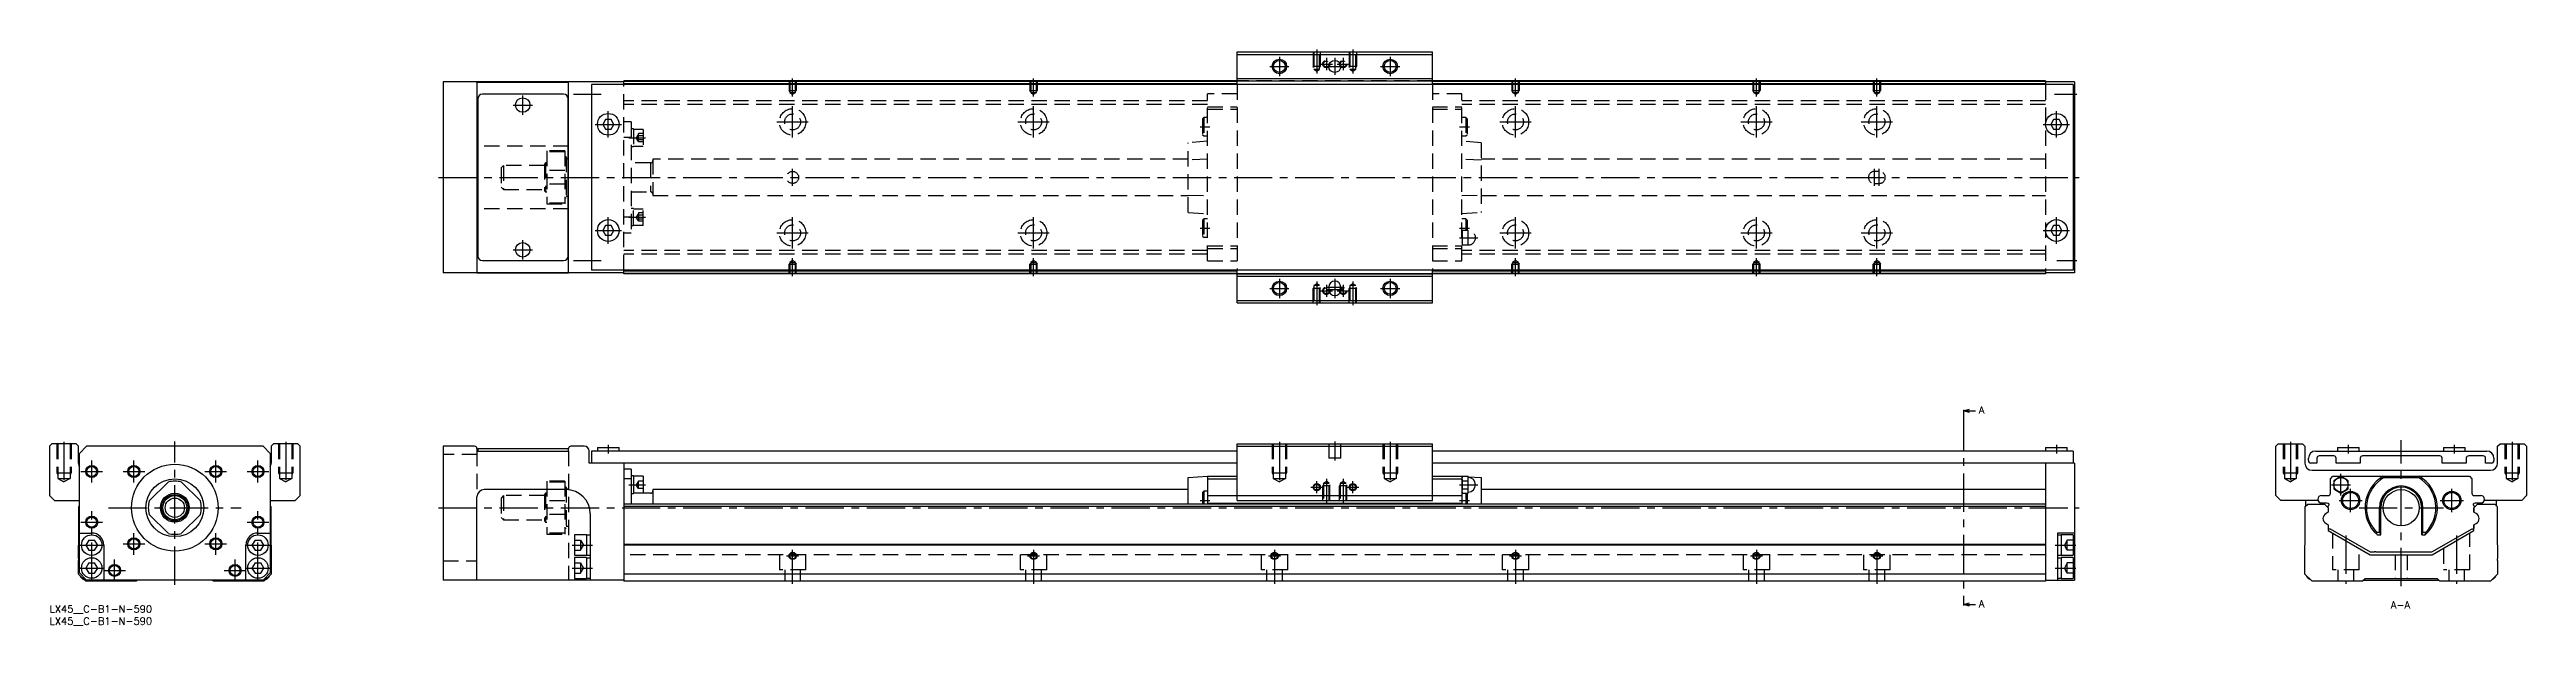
# Model space of a CAD drawing. Extents: x 0 to 1028, y -8 to 230.
import ezdxf

# ---------------------------------------------------------------- set-up
doc = ezdxf.new("R2010")
doc.units = 0
doc.header["$LTSCALE"] = 0.5
doc.linetypes.add('CENTER', pattern=[50.8, 31.75, -6.35, 6.35, -6.35])
doc.linetypes.add('DASHED', pattern=[19.05, 12.7, -6.35])
for name, color, linetype in [('MSM_CENTER', 1, 'CENTER'), ('MSM_CONTINUOUS', 7, 'CONTINUOUS'), ('MSM_DASHED', 4, 'DASHED'), ('MSM_NARROW', 5, 'CONTINUOUS'), ('MSM_PART_NUMBER', 7, 'CONTINUOUS')]:
    doc.layers.add(name, color=color, linetype=linetype)
doc.styles.get("Standard").update_dxf_attribs({"font": 'txt.shx', "height": 3, "bigfont": 'bigfont.shx'})

# ---------------------------------------------------------------- blocks, each defined once
blk = doc.blocks.new('*U3')
at = {"layer": 'MSM_PART_NUMBER'}
blk.add_text('LX45__C-B1-N-590', height=3, dxfattribs=at).set_placement((0, -3))
blk = doc.blocks.new('*U4')
at = {"layer": 'MSM_PART_NUMBER'}
blk.add_text('LX45__C-B1-N-590', height=3, dxfattribs=at).set_placement((0, -8))

msp = doc.modelspace()

# ---------------------------------------------------------------- linework, layer by layer
at = {"layer": 'MSM_CENTER'}
for p, q in [((510.4, 227.4), (510.4, 219.4)), ((525.9, 230.4), (525.9, 220.5)), ((529.9, 226.9), (529.9, 221.9)), ((533.4, 226.9), (533.4, 219.9)), ((536.9, 226.9), (536.9, 221.9)), ((540.9, 230.4), (540.9, 220.5)), ((556.4, 227.4), (556.4, 219.4)), ((308.4, 210.9), (308.4, 218.4)), ((408.4, 210.9), (408.4, 218.4)), ((506.4, 223.4), (514.4, 223.4)), ((527.4, 224.4), (532.4, 224.4)), ((529.9, 223.4), (536.9, 223.4)), ((534.4, 224.4), (539.4, 224.4)), ((552.4, 223.4), (560.4, 223.4)), ((608.4, 210.9), (608.4, 218.4)), ((708.4, 210.9), (708.4, 218.4)), ((758.4, 210.9), (758.4, 218.4)), ((192.4, 207.4), (200.4, 207.4)), ((196.4, 203.4), (196.4, 211.4)), ((217.4, 211.9), (228.9, 211.9)), ((308.4, 193.9), (308.4, 206.9)), ((408.4, 193.9), (408.4, 206.9)), ((608.4, 193.9), (608.4, 206.9)), ((708.4, 193.9), (708.4, 206.9)), ((758.4, 193.9), (758.4, 206.9)), ((832.1, 211.9), (841.4, 211.9)), ((226.4, 199.4), (237.4, 199.4)), ((231.9, 193.9), (231.9, 204.9)), ((301.9, 200.4), (314.9, 200.4)), ((401.9, 200.4), (414.9, 200.4)), ((477.5, 198.4), (481.6, 198.4)), ((585.2, 198.4), (589.3, 198.4)), ((601.9, 200.4), (614.9, 200.4)), ((701.9, 200.4), (714.9, 200.4)), ((751.9, 200.4), (764.9, 200.4)), ((827.4, 199.4), (838.4, 199.4)), ((832.9, 193.9), (832.9, 204.9)), ((240.4, 193.8), (247.4, 193.8)), ((161.4, 177.4), (842.4, 177.4)), ((308.4, 173.9), (308.4, 180.9)), ((757.4, 173.9), (757.4, 180.9)), ((759.4, 173.9), (759.4, 180.9)), ((226.4, 155.4), (237.4, 155.4)), ((231.9, 149.9), (231.9, 160.9)), ((240.4, 160.9), (247.4, 160.9)), ((301.9, 154.4), (314.9, 154.4)), ((308.4, 147.9), (308.4, 160.9)), ((401.9, 154.4), (414.9, 154.4)), ((408.4, 147.9), (408.4, 160.9)), ((477.5, 156.4), (481.6, 156.4)), ((585.2, 156.4), (589.3, 156.4)), ((601.9, 154.4), (614.9, 154.4)), ((608.4, 147.9), (608.4, 160.9)), ((701.9, 154.4), (714.9, 154.4)), ((708.4, 147.9), (708.4, 160.9)), ((751.9, 154.4), (764.9, 154.4)), ((758.4, 147.9), (758.4, 160.9)), ((827.4, 155.4), (838.4, 155.4)), ((832.9, 149.9), (832.9, 160.9)), ((192.4, 147.4), (200.4, 147.4)), ((196.4, 143.4), (196.4, 151.4)), ((585.2, 152.4), (592.8, 152.4)), ((217.4, 142.9), (228.9, 142.9)), ((308.4, 136.4), (308.4, 143.9)), ((408.4, 136.4), (408.4, 143.9)), ((510.4, 135.4), (510.4, 127.4)), ((525.9, 134.3), (525.9, 124.4)), ((533.4, 135.4), (533.4, 127.4)), ((540.9, 134.3), (540.9, 124.4)), ((556.4, 135.4), (556.4, 127.4)), ((608.4, 136.4), (608.4, 143.9)), ((708.4, 136.4), (708.4, 143.9)), ((758.4, 136.4), (758.4, 143.9)), ((833.1, 142.9), (841.4, 142.9)), ((506.4, 131.4), (514.4, 131.4)), ((527.4, 130.4), (532.4, 130.4)), ((529.9, 132.9), (529.9, 127.9)), ((529.9, 131.9), (536.9, 131.9)), ((529.9, 130.9), (536.9, 130.9)), ((534.4, 130.4), (539.4, 130.4)), ((536.9, 132.9), (536.9, 127.9)), ((552.4, 131.4), (560.4, 131.4)), ((794.3, 80.1), (794.3, 0.9)), ((6, 67.8), (6, 50.2)), ((52, 8.5), (52, 68)), ((98, 67.8), (98, 50.2)), ((196.4, 65.1), (196.4, 65)), ((231.9, 66.5), (231.9, 63)), ((510.4, 67.8), (510.4, 50.2)), ((533.4, 68), (533.4, 60)), ((556.4, 67.8), (556.4, 50.2)), ((832.9, 66.5), (832.9, 63)), ((930, 67.8), (930, 50.2)), ((954, 66.5), (954, 63)), ((976, 8), (976, 68.5)), ((998, 66.5), (998, 63)), ((1022, 67.8), (1022, 50.2)), ((13, 55.5), (22, 55.5)), ((17.5, 51), (17.5, 60)), ((30.5, 55.5), (39.5, 55.5)), ((35, 51), (35, 60)), ((64.5, 55.5), (73.5, 55.5)), ((69, 51), (69, 60)), ((82, 55.5), (91, 55.5)), ((86.5, 51), (86.5, 60)), ((525.9, 46.5), (525.9, 51.5)), ((529.9, 52.4), (529.9, 42.5)), ((536.9, 52.4), (536.9, 42.5)), ((540.9, 46.5), (540.9, 51.5)), ((951, 45.5), (951, 54.5)), ((240.4, 50), (247.4, 50)), ((477.5, 43.5), (481.6, 43.5)), ((523.4, 49), (528.4, 49)), ((538.4, 49), (543.4, 49)), ((585.2, 50), (592.8, 50)), ((585.2, 43.5), (589.3, 43.5)), ((947, 50), (955, 50)), ((950.2, 43.5), (959.8, 43.5)), ((955, 38.7), (955, 48.3)), ((992.2, 43.5), (1001.8, 43.5)), ((997, 38.7), (997, 48.3)), ((13, 34.5), (22, 34.5)), ((17.5, 10.2), (17.5, 39)), ((24.5, 40.5), (79.5, 40.5)), ((82, 34.5), (91, 34.5)), ((86.5, 10.2), (86.5, 39)), ((161.4, 40.5), (842.4, 40.5)), ((958.5, 40.5), (993.5, 40.5)), ((12.2, 25), (22.7, 25)), ((30.5, 25.5), (39.5, 25.5)), ((35, 21), (35, 30)), ((64.5, 25.5), (73.5, 25.5)), ((69, 21), (69, 30)), ((81.2, 25), (91.7, 25)), ((216.9, 25), (225.4, 25)), ((308.4, 9), (308.4, 23)), ((408.4, 23), (408.4, 9)), ((508.4, 23), (508.4, 9)), ((608.4, 23), (608.4, 9)), ((708.4, 23), (708.4, 9)), ((758.4, 23), (758.4, 9)), ((832.4, 25), (840.9, 25)), ((953, 29), (953, 9)), ((999, 29), (999, 9)), ((12.2, 15.5), (22.7, 15.5)), ((22.5, 14.5), (31.5, 14.5)), ((27, 10), (27, 19)), ((72.5, 14.5), (81.5, 14.5)), ((77, 10), (77, 19)), ((81.2, 15.5), (91.7, 15.5)), ((216.9, 15.5), (225.4, 15.5)), ((305.9, 20.5), (310.9, 20.5)), ((405.9, 20.5), (410.9, 20.5)), ((505.9, 20.5), (510.9, 20.5)), ((605.9, 20.5), (610.9, 20.5)), ((705.9, 20.5), (710.9, 20.5)), ((755.9, 20.5), (760.9, 20.5)), ((832.4, 15.5), (840.9, 15.5))]:
    msp.add_line(p, q, dxfattribs=at)
at = {"layer": 'MSM_CONTINUOUS'}
for p, q in [((492.9, 215.9), (492.9, 229.4)), ((492.9, 229.4), (573.9, 229.4)), ((492.9, 228.4), (573.9, 228.4)), ((573.9, 215.9), (573.9, 229.4)), ((163.4, 217), (163.4, 137.8)), ((238.4, 217), (163.4, 217)), ((177.4, 216.8), (177.4, 137.9)), ((215.4, 216.8), (177.4, 216.8)), ((215.4, 137.9), (215.4, 216.8)), ((238.4, 215.9), (238.4, 217.4)), ((492.9, 217.4), (238.4, 217.4)), ((492.9, 217.2), (238.4, 217.2)), ((492.9, 216.2), (238.4, 216.2)), ((492.9, 218.4), (573.9, 218.4)), ((492.9, 217.4), (573.9, 217.4)), ((828.4, 217.4), (573.9, 217.4)), ((828.4, 217.2), (573.9, 217.2)), ((828.4, 216.2), (573.9, 216.2)), ((828.4, 217.4), (828.4, 215.9)), ((840.4, 217), (828.4, 217)), ((840.4, 217), (840.4, 137.8)), ((177.7, 207.5), (177.4, 207.5)), ((177.7, 209.9), (177.7, 144.9)), ((213.3, 211.9), (179.7, 211.9)), ((215.3, 144.9), (215.3, 209.9)), ((224.9, 215.9), (224.9, 138.9)), ((839.9, 215.9), (224.9, 215.9)), ((839.9, 215.9), (839.9, 138.9)), ((177.7, 203), (177.4, 203)), ((230.7, 201.4), (229.6, 199.4)), ((229.6, 199.4), (230.7, 197.4)), ((233.1, 201.4), (230.7, 201.4)), ((230.7, 197.4), (233.1, 197.4)), ((234.2, 199.4), (233.1, 201.4)), ((233.1, 197.4), (234.2, 199.4)), ((831.7, 201.4), (830.6, 199.4)), ((830.6, 199.4), (831.7, 197.4)), ((834.1, 201.4), (831.7, 201.4)), ((831.7, 197.4), (834.1, 197.4)), ((835.2, 199.4), (834.1, 201.4)), ((834.1, 197.4), (835.2, 199.4)), ((177.7, 190.4), (177.4, 190.4)), ((215.4, 190.4), (215.3, 190.4)), ((215.4, 185.1), (215.3, 185.1)), ((215.3, 169.6), (215.4, 169.6)), ((177.7, 164.4), (177.4, 164.4)), ((215.4, 164.4), (215.3, 164.4)), ((230.7, 157.4), (229.6, 155.4)), ((229.6, 155.4), (230.7, 153.4)), ((233.1, 157.4), (230.7, 157.4)), ((234.2, 155.4), (233.1, 157.4)), ((233.1, 153.4), (234.2, 155.4)), ((831.7, 157.4), (830.6, 155.4)), ((830.6, 155.4), (831.7, 153.4)), ((834.1, 157.4), (831.7, 157.4)), ((835.2, 155.4), (834.1, 157.4)), ((834.1, 153.4), (835.2, 155.4)), ((177.7, 151.8), (177.4, 151.8)), ((177.4, 147.3), (177.7, 147.3)), ((215.4, 151.8), (215.3, 151.8)), ((230.7, 153.4), (233.1, 153.4)), ((831.7, 153.4), (834.1, 153.4)), ((238.4, 137.8), (163.4, 137.8)), ((177.4, 137.9), (215.4, 137.9)), ((179.7, 142.9), (213.3, 142.9)), ((839.9, 138.9), (224.9, 138.9)), ((238.4, 137.4), (238.4, 138.9)), ((492.9, 138.6), (238.4, 138.6)), ((492.9, 137.6), (238.4, 137.6)), ((828.4, 137.4), (238.4, 137.4)), ((492.9, 125.4), (492.9, 138.9)), ((492.9, 137.4), (573.9, 137.4)), ((492.9, 136.4), (573.9, 136.4)), ((573.9, 125.4), (573.9, 138.9)), ((828.4, 138.6), (573.9, 138.6)), ((828.4, 137.6), (573.9, 137.6)), ((828.4, 138.9), (828.4, 137.4)), ((840.4, 137.8), (828.4, 137.8)), ((492.9, 126.4), (573.9, 126.4)), ((492.9, 125.4), (573.9, 125.4)), ((530.9, 131.9), (530.9, 130.9)), ((535.9, 130.9), (535.9, 131.9)), ((794.3, 80.6), (796.8, 81.3)), ((794.3, 81.1), (794.3, 80.1)), ((794.3, 80.6), (799.3, 80.6)), ((796.8, 80), (794.3, 80.6)), ((1, 67), (0, 66)), ((0, 66), (0, 45.5)), ((11, 67), (1, 67)), ((12, 66), (11, 67)), ((12, 59), (12, 66)), ((15.4, 66), (12.4, 63)), ((12.4, 13.5), (12.4, 63)), ((88.6, 66), (15.4, 66)), ((91.6, 63), (88.6, 66)), ((91.6, 63), (91.6, 13.5)), ((93, 67), (92, 66)), ((92, 66), (92, 59)), ((103, 67), (93, 67)), ((104, 66), (103, 67)), ((104, 45.5), (104, 66)), ((163.4, 66), (163.4, 10.5)), ((176.4, 66), (163.4, 66)), ((177.4, 65), (177.4, 64)), ((177.4, 64), (215.4, 64)), ((177.7, 65), (215.3, 65)), ((177.7, 65), (177.7, 64)), ((193.4, 65.1), (199.4, 65.1)), ((193.4, 65.1), (193.4, 65)), ((199.4, 65), (199.4, 65.1)), ((215.3, 65), (215.3, 64)), ((215.4, 64), (215.4, 65)), ((221.9, 66), (216.4, 66)), ((223.9, 59), (223.9, 64)), ((224.9, 64), (224.9, 59)), ((492.9, 64), (224.9, 64)), ((227.4, 65.5), (227.4, 64)), ((227.4, 65.5), (236.4, 65.5)), ((236.4, 64), (236.4, 65.5)), ((492.9, 67), (573.9, 67)), ((492.9, 43.5), (492.9, 67)), ((492.9, 66), (573.9, 66)), ((573.9, 43.5), (573.9, 67)), ((839.9, 64), (573.9, 64)), ((828.4, 65.5), (828.4, 64)), ((828.4, 65.5), (837.4, 65.5)), ((837.4, 64), (837.4, 65.5)), ((839.9, 64), (839.9, 59)), ((924, 66), (925, 67)), ((924, 45.5), (924, 66)), ((925, 67), (935, 67)), ((935, 67), (936, 66)), ((936, 66), (936, 59)), ((940.5, 64), (1011.5, 64)), ((948, 62), (942, 62)), ((949.5, 65.5), (958.5, 65.5)), ((949.5, 65.5), (949.5, 64)), ((958.5, 64), (958.5, 65.5)), ((992, 62), (960, 62)), ((993.5, 65.5), (1002.5, 65.5)), ((993.5, 65.5), (993.5, 64)), ((1002.5, 64), (1002.5, 65.5)), ((1010, 62), (1004, 62)), ((1016, 66), (1017, 67)), ((1016, 59), (1016, 66)), ((1017, 67), (1027, 67)), ((1027, 67), (1028, 66)), ((1028, 66), (1028, 45.5)), ((492.9, 59), (223.9, 59)), ((238.4, 59), (238.4, 10)), ((241.4, 56.5), (238.4, 56.5)), ((241.4, 52.5), (238.4, 52.5)), ((241.4, 56.5), (241.4, 42)), ((242.4, 53.7), (241.4, 53.7)), ((242.4, 53.7), (242.4, 46.4)), ((246.4, 53.5), (242.4, 53.5)), ((246.4, 53.5), (246.4, 46.5)), ((472.6, 53), (480.6, 53.5)), ((472.6, 42), (472.6, 53)), ((480.6, 53.5), (492.9, 53.5)), ((480.6, 53.5), (480.6, 42)), ((480.6, 52.5), (492.9, 52.5)), ((840.4, 59), (573.9, 59)), ((573.9, 53.5), (586.2, 53.5)), ((573.9, 52.5), (586.2, 52.5)), ((586.2, 53.5), (586.8, 53.5)), ((586.3, 53.5), (586.2, 53)), ((586.2, 53.5), (586.2, 42)), ((586.2, 52.4), (586.2, 52.6)), ((586.3, 53.5), (588.7, 53.5)), ((586.3, 51.7), (588.7, 51.7)), ((588.8, 53), (588.7, 53.5)), ((588.7, 53.3), (594.2, 53)), ((588.8, 47), (588.8, 53)), ((594.2, 53), (594.2, 42)), ((828.4, 59), (828.4, 10)), ((840.4, 59), (840.4, 10.5)), ((937.5, 60), (937.5, 61)), ((941, 59), (938.5, 59)), ((939, 56), (1013, 56)), ((941, 61), (941, 59)), ((946.6, 52.5), (947.6, 53.5)), ((946.6, 46.5), (946.6, 52.5)), ((947.6, 53.5), (1004.3, 53.5)), ((951, 53.5), (948, 51.7)), ((948, 51.7), (948, 48.3)), ((949, 59), (949, 61)), ((959, 59), (949, 59)), ((954, 51.7), (951, 53.5)), ((954, 48.3), (954, 51.7)), ((959, 61), (959, 59)), ((968.5, 53.5), (968.7, 53)), ((968.7, 53), (983.2, 53)), ((983.2, 53), (983.5, 53.5)), ((993, 59), (993, 61)), ((1003, 59), (993, 59)), ((1003, 61), (1003, 59)), ((1004.3, 53.5), (1005.3, 52.5)), ((1005.3, 52.5), (1005.3, 46.5)), ((1011, 59), (1011, 61)), ((1013.5, 59), (1011, 59)), ((1014.5, 61), (1014.5, 60)), ((0, 45.5), (2, 43.5)), ((2, 43.5), (12.4, 43.5)), ((12.2, 41), (12.4, 41.2)), ((41.4, 43.3), (49.2, 51.1)), ((54.8, 51.1), (62.6, 43.3)), ((91.6, 43.5), (102, 43.5)), ((91.6, 41.2), (91.8, 41)), ((102, 43.5), (104, 45.5)), ((177.4, 10.5), (177.4, 45)), ((214.4, 48), (180.4, 48)), ((828.4, 42), (238.4, 42)), ((241.4, 46.4), (242.4, 46.4)), ((249.4, 46.5), (242.4, 46.5)), ((250.4, 48), (250.4, 42)), ((472.6, 48), (250.4, 48)), ((479, 47.3), (478.5, 46.8)), ((478.5, 46.8), (478.5, 42)), ((480.6, 47.3), (479, 47.3)), ((479, 47.3), (479, 42)), ((480.6, 45.5), (586.2, 45.5)), ((480.6, 42.4), (586.2, 42.4)), ((492.9, 43.5), (573.9, 43.5)), ((586.2, 47), (586.3, 46.5)), ((586.3, 48.3), (588.7, 48.3)), ((586.3, 46.5), (588.7, 46.5)), ((587.8, 46.5), (587.8, 42)), ((588.3, 46.5), (588.3, 42)), ((588.7, 46.5), (588.8, 47)), ((828.4, 48), (594.2, 48)), ((926, 43.5), (924, 45.5)), ((941.4, 43.5), (926, 43.5)), ((936.2, 41), (937.2, 42)), ((936.4, 41.2), (936.4, 43.5)), ((937.2, 42), (944.2, 42)), ((942.9, 45.5), (945.6, 45.5)), ((945.2, 42.4), (942.9, 42.4)), ((944.2, 42), (945.7, 40.5)), ((944.2, 42), (945.7, 40.5)), ((945.7, 40.6), (945.7, 41.2)), ((948, 48.3), (951, 46.5)), ((951, 46.5), (954, 48.3)), ((1006.2, 40.5), (1007.7, 42)), ((1006.3, 45.5), (1009, 45.5)), ((1006.3, 41.2), (1006.3, 40.6)), ((1009, 42.4), (1006.7, 42.4)), ((1007.7, 42), (1014.8, 42)), ((1026, 43.5), (1010.5, 43.5)), ((1014.8, 42), (1015.8, 41)), ((1015.6, 41.2), (1015.6, 43.5)), ((1028, 45.5), (1026, 43.5)), ((12.2, 25.2), (12.2, 41)), ((49.2, 29.9), (41.4, 37.7)), ((62.6, 37.7), (54.8, 29.9)), ((91.8, 41), (91.8, 25.2)), ((224.4, 38), (224.4, 10.5)), ((828.4, 41), (238.4, 41)), ((936.2, 25.2), (936.2, 41)), ((945.7, 38.6), (944.8, 38.1)), ((944.8, 33.9), (945.7, 33.4)), ((945.7, 40.5), (945.7, 38.6)), ((945.7, 33.4), (945.7, 31)), ((945.7, 31), (963.1, 21)), ((946.7, 31.6), (946.5, 31.6)), ((963.3, 22), (946.7, 31.6)), ((967, 30.4), (967, 40.5)), ((967.5, 29.2), (967.5, 40.5)), ((984.5, 29.2), (984.5, 40.5)), ((985, 30.4), (985, 40.5)), ((1005.3, 31.6), (988.6, 22)), ((988.9, 21), (1006.2, 31)), ((1005.5, 31.6), (1005.3, 31.6)), ((1006.3, 40.6), (1006.2, 40.5)), ((1006.2, 40.5), (1006.2, 38.6)), ((1006.2, 38.6), (1006.2, 40.5)), ((1007.1, 38.1), (1006.2, 38.6)), ((1006.2, 33.4), (1007.1, 33.9)), ((1006.2, 33.4), (1006.2, 32.1)), ((1006.2, 31), (1006.2, 33.4)), ((1015.8, 41), (1015.8, 25.2)), ((12, 25), (12.2, 25.2)), ((12, 19.4), (12, 25)), ((12.4, 30), (17.5, 30)), ((16.3, 27.1), (15, 25)), ((15, 25), (16.3, 22.9)), ((16.3, 27.1), (18.7, 27.1)), ((16.3, 22.9), (18.7, 22.9)), ((20, 25), (18.7, 27.1)), ((18.7, 22.9), (20, 25)), ((22.5, 25), (22.5, 10.5)), ((81.5, 10.5), (81.5, 25)), ((85.3, 27.1), (84, 25)), ((84, 25), (85.3, 22.9)), ((85.3, 27.1), (87.7, 27.1)), ((85.3, 22.9), (87.7, 22.9)), ((86.5, 30), (91.6, 30)), ((89, 25), (87.7, 27.1)), ((87.7, 22.9), (89, 25)), ((91.8, 25.2), (92, 25)), ((92, 25), (92, 13)), ((222.9, 29.2), (217.9, 29.2)), ((217.9, 29.2), (217.9, 20.8)), ((217.9, 20.8), (222.9, 20.8)), ((224.4, 29.1), (222.9, 29.1)), ((222.9, 29.2), (222.9, 20.8)), ((222.9, 20.8), (224.4, 20.8)), ((828.4, 25.2), (238.4, 25.2)), ((828.4, 25), (238.4, 25)), ((833.4, 30), (833.4, 10.5)), ((840.4, 30), (833.4, 30)), ((834.9, 29.1), (833.4, 29.1)), ((833.4, 20.8), (834.9, 20.8)), ((839.9, 29.2), (834.9, 29.2)), ((834.9, 29.2), (834.9, 20.8)), ((834.9, 20.8), (839.9, 20.8)), ((839.9, 29.2), (839.9, 20.8)), ((936, 25), (936.2, 25.2)), ((936, 13), (936, 25)), ((963.1, 21), (988.9, 21)), ((964.8, 22), (963.3, 22)), ((965.6, 30.4), (967, 30.4)), ((988.6, 22), (965.6, 22)), ((966.1, 29.2), (967.5, 29.2)), ((967.5, 29.2), (967, 30.4)), ((985, 30.4), (984.5, 29.2)), ((984.5, 29.2), (985.9, 29.2)), ((985, 30.4), (986.3, 30.4)), ((1015.8, 25.2), (1016, 25)), ((1016, 25), (1016, 19.4)), ((12, 13), (12, 18.6)), ((15, 10), (12, 13)), ((15.4, 10.5), (12.4, 13.5)), ((16.3, 17.6), (15, 15.5)), ((15, 15.5), (16.3, 13.4)), ((88.6, 10.5), (15.4, 10.5)), ((16.3, 17.6), (18.7, 17.6)), ((16.3, 13.4), (18.7, 13.4)), ((20, 15.5), (18.7, 17.6)), ((18.7, 13.4), (20, 15.5)), ((36.5, 10.5), (36, 10)), ((68, 10), (67.5, 10.5)), ((85.3, 17.6), (84, 15.5)), ((84, 15.5), (85.3, 13.4)), ((85.3, 17.6), (87.7, 17.6)), ((85.3, 13.4), (87.7, 13.4)), ((89, 15.5), (87.7, 17.6)), ((87.7, 13.4), (89, 15.5)), ((91.6, 13.5), (88.6, 10.5)), ((92, 13), (89, 10)), ((238.4, 10.5), (163.4, 10.5)), ((222.9, 19.8), (217.9, 19.8)), ((217.9, 19.8), (217.9, 11.2)), ((217.9, 11.2), (222.9, 11.2)), ((222.9, 19.8), (222.9, 11.2)), ((224.4, 19.6), (222.9, 19.6)), ((222.9, 11.3), (224.4, 11.3)), ((828.4, 13), (238.4, 13)), ((828.4, 10.5), (840.4, 10.5)), ((834.9, 19.6), (833.4, 19.6)), ((833.4, 11.3), (834.9, 11.3)), ((839.9, 19.8), (834.9, 19.8)), ((834.9, 19.8), (834.9, 11.2)), ((834.9, 11.2), (839.9, 11.2)), ((839.9, 19.8), (839.9, 11.2)), ((939, 10), (936, 13)), ((961, 11), (960, 10)), ((960.5, 10.5), (991.5, 10.5)), ((991, 11), (961, 11)), ((992, 10), (991, 11)), ((1016, 13), (1013, 10)), ((1016, 18.6), (1016, 13)), ((36, 10), (15, 10)), ((89, 10), (68, 10)), ((828.4, 10), (238.4, 10)), ((794.3, 0.4), (796.8, 1)), ((794.3, 0.9), (794.3, -0.1)), ((794.3, 0.4), (799.3, 0.4)), ((796.8, -0.3), (794.3, 0.4)), ((960, 10), (939, 10)), ((1013, 10), (992, 10))]:
    msp.add_line(p, q, dxfattribs=at)
for centre, radius in [((510.4, 223.4), 2.46), ((533.4, 223.4), 2.5), ((556.4, 223.4), 2.46), ((196.4, 207.4), 3), ((231.9, 199.4), 4.5), ((832.9, 199.4), 4.5), ((231.9, 155.4), 4.5), ((832.9, 155.4), 4.5), ((196.4, 147.4), 3), ((510.4, 131.4), 2.46), ((556.4, 131.4), 2.46), ((17.5, 55.5), 2.07), ((35, 55.5), 2.07), ((52, 40.5), 18), ((52, 40.5), 12), ((69, 55.5), 2.07), ((86.5, 55.5), 2.07), ((951, 50), 3), ((52, 40.5), 6), ((52, 40.5), 5.5), ((52, 40.5), 5), ((52, 40.5), 4), ((525.9, 49), 1.23), ((540.9, 49), 1.23), ((955, 43.5), 3.8), ((955, 43.5), 3.3), ((976, 40.5), 7.5), ((997, 43.5), 3.8), ((997, 43.5), 3.3), ((17.5, 34.5), 2.07), ((86.5, 34.5), 2.07), ((17.5, 25), 4.25), ((35, 25.5), 2.07), ((69, 25.5), 2.07), ((86.5, 25), 4.25), ((308.4, 20.5), 1.23), ((408.4, 20.5), 1.23), ((508.4, 20.5), 1.23), ((608.4, 20.5), 1.23), ((708.4, 20.5), 1.23), ((758.4, 20.5), 1.23), ((17.5, 15.5), 4.25), ((27, 14.5), 2.07), ((77, 14.5), 2.07), ((86.5, 15.5), 4.25)]:
    msp.add_circle(centre, radius, dxfattribs=at)
for centre, radius, start, end in [((179.7, 209.9), 2, 90, 180), ((213.3, 209.9), 2, 0, 90), ((179.7, 144.9), 2, 180, 270), ((213.3, 144.9), 2, 270, 0), ((533.4, 131.9), 2.5, 0, 180), ((533.4, 130.9), 2.5, 180, 0), ((176.4, 65), 1, 0, 90), ((216.4, 65), 1, 90.3138, 180), ((221.9, 64), 2.03, 0.8442, 89.1558), ((940.5, 61), 3, 90, 180), ((942, 61), 1, 90, 180), ((948, 61), 1, 0, 90), ((960, 61), 1, 90, 180), ((992, 61), 1, 0, 90), ((1004, 61), 1, 90, 180), ((1010, 61), 1, 0, 90), ((1011.5, 61), 3, 0, 90), ((15, 59), 3, 180, 209.9252), ((52, 40.5), 11, 75.2726, 104.7274), ((89, 59), 3, 330.0724, 0), ((589.5, 52.6), 3.31, 164.2277, 179.4294), ((589.5, 52.6), 3.31, 180.5738, 195.7691), ((599.1, 49.9), 12.9, 172.0306, 179.7562), ((585.5, 52.6), 3.31, 0.5738, 15.7691), ((585.5, 52.6), 3.31, 344.2277, 359.4294), ((575.9, 49.9), 12.9, 0.2452, 7.968), ((588.8, 50), 3, 270, 90), ((939, 59), 3, 180, 270), ((938.5, 60), 1, 180, 270), ((976, 40.5), 15, 119.9264, 228.7639), ((976, 40.5), 14.4, 120.051, 224.1514), ((976, 40.5), 14.4, 315.8486, 59.949), ((976, 40.5), 15, 311.2361, 60.0736), ((1013, 59), 3, 270, 0), ((1013.5, 60), 1, 270, 0), ((52, 40.5), 11, 165.2726, 194.7274), ((52, 40.5), 11, 345.2726, 14.7274), ((180.4, 45), 3, 90, 180), ((214.4, 38), 10, 0, 90), ((249.4, 47.5), 1, 270, 0), ((599.7, 50.1), 13.5, 180.407, 187.8062), ((589.5, 47.4), 3.31, 164.2277, 179.4294), ((589.5, 47.4), 3.31, 180.5738, 195.7691), ((575.3, 50.1), 13.5, 352.1938, 359.593), ((585.5, 47.4), 3.31, 0.5738, 15.7691), ((585.5, 47.4), 3.31, 344.2277, 359.4294), ((942.9, 44), 1.55, 90, 270), ((945.2, 41.4), 1, 30.0919, 90), ((945.6, 46.5), 1, 270, 0), ((946.5, 41.2), 0.8, 118.7489, 180), ((976, 40.5), 9, 0, 180), ((976, 40.5), 8.5, 0, 180), ((1006.3, 46.5), 1, 180, 270), ((1006.7, 41.4), 1, 90, 149.9081), ((1005.5, 41.2), 0.8, 0, 61.2511), ((1009, 44), 1.55, 270, 90), ((946.1, 35.8), 2.6, 120, 176.5893), ((946.1, 36.2), 2.6, 183.4107, 240), ((946.5, 32.4), 0.8, 200.3641, 270), ((1005.5, 32.4), 0.8, 270, 339.6276), ((1005.8, 35.8), 2.6, 3.4107, 60), ((1005.8, 36.2), 2.6, 300, 356.5893), ((17.5, 25), 5, 0, 90), ((52, 40.5), 11, 255.2726, 284.7274), ((86.5, 25), 5, 90, 180), ((965.2, 21.7), 0.5, 36.8699, 143.1301), ((978.2, 34.6), 13.3, 198.3686, 204.03), ((973.7, 34.6), 13.3, 335.9851, 341.6163), ((11.7, 19), 0.5, 306.8699, 53.1301), ((15.4, 13.5), 3, 201.8151, 248.1849), ((88.6, 13.5), 3, 291.8137, 338.1863), ((939.4, 13.5), 3, 201.8137, 248.1863), ((1012.6, 13.5), 3, 291.8151, 338.1849), ((1016.3, 19), 0.5, 126.8699, 233.1301)]:
    msp.add_arc(centre, radius, start, end, dxfattribs=at)
at = {"layer": 'MSM_DASHED'}
for p, q in [((524.4, 229.4), (524.4, 223.4)), ((524.7, 229.4), (524.7, 222.2)), ((527.1, 222.2), (527.1, 229.4)), ((527.4, 229.4), (527.4, 223.4)), ((539.4, 229.4), (539.4, 223.4)), ((539.7, 229.4), (539.7, 222.2)), ((542.1, 222.2), (542.1, 229.4)), ((542.4, 229.4), (542.4, 223.4)), ((177.4, 216.8), (177.4, 217)), ((306.9, 217.4), (306.9, 213.4)), ((307.2, 217.4), (307.2, 212.6)), ((309.6, 212.6), (309.6, 217.4)), ((309.9, 217.4), (309.9, 213.4)), ((406.9, 217.4), (406.9, 213.4)), ((407.2, 217.4), (407.2, 212.6)), ((409.6, 212.6), (409.6, 217.4)), ((409.9, 217.4), (409.9, 213.4)), ((573.9, 217.4), (492.9, 217.4)), ((527.4, 223.4), (524.4, 223.4)), ((524.7, 222.9), (524.4, 223.4)), ((524.7, 222.2), (527.1, 222.2)), ((524.7, 222.2), (525.9, 221.5)), ((525.9, 221.5), (527.1, 222.2)), ((527.1, 222.9), (527.4, 223.4)), ((542.4, 223.4), (539.4, 223.4)), ((539.7, 222.9), (539.4, 223.4)), ((539.7, 222.2), (542.1, 222.2)), ((539.7, 222.2), (540.9, 221.5)), ((540.9, 221.5), (542.1, 222.2)), ((542.1, 222.9), (542.4, 223.4)), ((606.9, 217.4), (606.9, 213.4)), ((607.2, 217.4), (607.2, 212.6)), ((609.6, 212.6), (609.6, 217.4)), ((609.9, 217.4), (609.9, 213.4)), ((706.9, 217.4), (706.9, 213.4)), ((707.2, 217.4), (707.2, 212.6)), ((709.6, 212.6), (709.6, 217.4)), ((709.9, 217.4), (709.9, 213.4)), ((756.9, 217.4), (756.9, 213.4)), ((757.2, 217.4), (757.2, 212.6)), ((759.6, 212.6), (759.6, 217.4)), ((759.9, 217.4), (759.9, 213.4)), ((238.4, 138.9), (238.4, 215.9)), ((480.6, 209.1), (238.4, 209.1)), ((480.6, 207.6), (238.4, 207.6)), ((306.9, 213.4), (309.9, 213.4)), ((307.2, 212.9), (306.9, 213.4)), ((307.2, 212.6), (308.4, 211.9)), ((307.2, 212.6), (309.6, 212.6)), ((308.4, 211.9), (309.6, 212.6)), ((309.6, 212.9), (309.9, 213.4)), ((406.9, 213.4), (409.9, 213.4)), ((407.2, 212.9), (406.9, 213.4)), ((407.2, 212.6), (409.6, 212.6)), ((407.2, 212.6), (408.4, 211.9)), ((408.4, 211.9), (409.6, 212.6)), ((409.6, 212.9), (409.9, 213.4)), ((492.9, 212), (480.6, 212)), ((480.6, 142.8), (480.6, 212)), ((480.6, 206.7), (492.9, 206.7)), ((480.6, 205.7), (492.9, 205.7)), ((492.9, 215.9), (492.9, 138.9)), ((573.9, 215.9), (573.9, 138.9)), ((586.2, 212), (573.9, 212)), ((573.9, 206.7), (586.2, 206.7)), ((573.9, 205.7), (586.2, 205.7)), ((586.2, 142.8), (586.2, 212)), ((828.4, 209.1), (586.2, 209.1)), ((828.4, 207.6), (586.2, 207.6)), ((606.9, 213.4), (609.9, 213.4)), ((607.2, 212.9), (606.9, 213.4)), ((607.2, 212.6), (609.6, 212.6)), ((607.2, 212.6), (608.4, 211.9)), ((608.4, 211.9), (609.6, 212.6)), ((609.6, 212.9), (609.9, 213.4)), ((706.9, 213.4), (709.9, 213.4)), ((707.2, 212.9), (706.9, 213.4)), ((707.2, 212.6), (709.6, 212.6)), ((707.2, 212.6), (708.4, 211.9)), ((708.4, 211.9), (709.6, 212.6)), ((709.6, 212.9), (709.9, 213.4)), ((756.9, 213.4), (759.9, 213.4)), ((757.2, 212.9), (756.9, 213.4)), ((757.2, 212.6), (759.6, 212.6)), ((757.2, 212.6), (758.4, 211.9)), ((758.4, 211.9), (759.6, 212.6)), ((759.6, 212.9), (759.9, 213.4)), ((828.4, 215.9), (828.4, 138.9)), ((241.4, 200.4), (238.4, 200.4)), ((241.4, 200.4), (241.4, 154.4)), ((242.4, 197.5), (241.4, 197.5)), ((242.4, 197.5), (242.4, 190.2)), ((246.4, 197.3), (242.4, 197.3)), ((244.4, 195.3), (243.5, 193.8)), ((244.4, 192.1), (244.4, 195.6)), ((246.4, 195.6), (244.4, 195.6)), ((246.4, 197.3), (246.4, 190.3)), ((479, 202.2), (478.5, 201.7)), ((478.5, 201.7), (478.5, 195.1)), ((480.6, 202.2), (479, 202.2)), ((479, 202.2), (479, 194.6)), ((587.8, 202.2), (586.2, 202.2)), ((588.3, 201.7), (587.8, 202.2)), ((587.8, 202.2), (587.8, 194.6)), ((588.3, 201.7), (588.3, 195.1)), ((215.3, 190.4), (177.7, 190.4)), ((206.4, 188.4), (206.4, 166.4)), ((213.9, 188.4), (206.4, 188.4)), ((213.9, 188), (206.4, 188)), ((213.9, 188.4), (213.9, 166.4)), ((214.4, 185.9), (213.9, 185.9)), ((214.4, 185.9), (214.4, 168.9)), ((215.3, 185.1), (214.4, 185.1)), ((241.4, 193.9), (238.4, 193.9)), ((241.4, 190.2), (242.4, 190.2)), ((242.4, 190.3), (246.4, 190.3)), ((244.4, 192.3), (243.5, 193.8)), ((246.4, 194.7), (244.4, 194.7)), ((246.4, 193), (244.4, 193)), ((246.4, 192.1), (244.4, 192.1)), ((480.6, 192.4), (472.6, 191.8)), ((472.6, 162.9), (472.6, 191.8)), ((478.5, 195.1), (479, 194.6)), ((479, 194.6), (480.6, 194.6)), ((586.2, 194.6), (587.8, 194.6)), ((594.2, 191.8), (586.2, 192.4)), ((587.8, 194.6), (588.3, 195.1)), ((594.2, 191.8), (594.2, 162.9)), ((188.4, 182.4), (187.4, 181.4)), ((187.4, 181.4), (187.4, 173.4)), ((188.4, 182.4), (188.4, 172.4)), ((205.4, 182.4), (188.4, 182.4)), ((205.9, 183.4), (205.4, 182.9)), ((205.4, 182.9), (205.4, 171.9)), ((205.9, 183.4), (205.9, 171.4)), ((206.4, 183.4), (205.9, 183.4)), ((213.9, 180.2), (206.4, 180.2)), ((249.4, 183.4), (241.4, 183.4)), ((249.4, 183.4), (249.4, 171.4)), ((250.4, 184.9), (250.4, 169.9)), ((472.6, 184.9), (250.4, 184.9)), ((480.6, 184.9), (472.6, 184.6)), ((594.2, 184.6), (586.2, 184.9)), ((828.4, 184.9), (594.2, 184.9)), ((759.4, 179.9), (757.4, 179.9)), ((757.4, 174.9), (759.4, 174.9)), ((187.4, 173.4), (188.4, 172.4)), ((188.4, 172.4), (205.4, 172.4)), ((205.4, 171.9), (205.9, 171.4)), ((205.9, 171.4), (206.4, 171.4)), ((213.9, 174.6), (206.4, 174.6)), ((213.9, 166.7), (206.4, 166.7)), ((206.4, 166.4), (213.9, 166.4)), ((213.9, 168.9), (214.4, 168.9)), ((214.4, 169.6), (215.3, 169.6)), ((241.4, 171.4), (249.4, 171.4)), ((241.4, 164.6), (242.4, 164.6)), ((242.4, 157.3), (242.4, 164.6)), ((250.4, 169.9), (472.6, 169.9)), ((472.6, 170.1), (480.6, 169.9)), ((586.2, 169.9), (594.2, 170.1)), ((594.2, 169.9), (828.4, 169.9)), ((215.3, 164.4), (177.7, 164.4)), ((241.4, 160.9), (238.4, 160.9)), ((238.4, 154.4), (241.4, 154.4)), ((242.4, 157.3), (241.4, 157.3)), ((242.4, 164.4), (246.4, 164.4)), ((246.4, 157.4), (242.4, 157.4)), ((244.4, 162.4), (243.5, 160.9)), ((244.4, 159.4), (243.5, 160.9)), ((244.4, 162.7), (244.4, 159.2)), ((246.4, 162.7), (244.4, 162.7)), ((246.4, 161.8), (244.4, 161.8)), ((246.4, 160.1), (244.4, 160.1)), ((246.4, 159.2), (244.4, 159.2)), ((246.4, 157.4), (246.4, 164.4)), ((472.6, 162.9), (480.6, 162.4)), ((479, 160.2), (478.5, 159.7)), ((478.5, 159.7), (478.5, 153.1)), ((480.6, 160.2), (479, 160.2)), ((479, 160.2), (479, 152.6)), ((586.2, 162.4), (594.2, 162.9)), ((587.8, 160.2), (586.2, 160.2)), ((588.8, 155.4), (586.2, 155.4)), ((587.8, 160.2), (587.8, 155.4)), ((588.3, 159.7), (587.8, 160.2)), ((588.3, 159.7), (588.3, 155.4)), ((588.8, 149.4), (588.8, 155.4)), ((480.6, 147.1), (238.4, 147.1)), ((480.6, 145.6), (238.4, 145.6)), ((478.5, 153.1), (479, 152.6)), ((479, 152.6), (480.6, 152.6)), ((480.6, 149), (492.9, 149)), ((480.6, 148), (492.9, 148)), ((573.9, 149), (586.2, 149)), ((573.9, 148), (586.2, 148)), ((586.2, 149.4), (588.8, 149.4)), ((828.4, 147.1), (586.2, 147.1)), ((828.4, 145.6), (586.2, 145.6)), ((586.3, 152.4), (588.7, 152.4)), ((177.4, 137.9), (177.4, 137.8)), ((307.2, 141.8), (306.9, 141.4)), ((306.9, 137.4), (306.9, 141.4)), ((306.9, 141.4), (309.9, 141.4)), ((308.4, 142.9), (307.2, 142.2)), ((307.2, 142.2), (307.2, 137.4)), ((307.2, 142.2), (309.6, 142.2)), ((309.6, 142.2), (308.4, 142.9)), ((309.6, 137.4), (309.6, 142.2)), ((309.6, 141.8), (309.9, 141.4)), ((309.9, 137.4), (309.9, 141.4)), ((407.2, 141.8), (406.9, 141.4)), ((406.9, 141.4), (409.9, 141.4)), ((406.9, 137.4), (406.9, 141.4)), ((408.4, 142.9), (407.2, 142.2)), ((407.2, 142.2), (409.6, 142.2)), ((407.2, 142.2), (407.2, 137.4)), ((409.6, 142.2), (408.4, 142.9)), ((409.6, 137.4), (409.6, 142.2)), ((409.6, 141.8), (409.9, 141.4)), ((409.9, 137.4), (409.9, 141.4)), ((480.6, 142.8), (492.9, 142.8)), ((573.9, 137.4), (492.9, 137.4)), ((573.9, 142.8), (586.2, 142.8)), ((607.2, 141.8), (606.9, 141.4)), ((606.9, 141.4), (609.9, 141.4)), ((606.9, 137.4), (606.9, 141.4)), ((608.4, 142.9), (607.2, 142.2)), ((607.2, 142.2), (609.6, 142.2)), ((607.2, 142.2), (607.2, 137.4)), ((609.6, 142.2), (608.4, 142.9)), ((609.6, 137.4), (609.6, 142.2)), ((609.6, 141.8), (609.9, 141.4)), ((609.9, 137.4), (609.9, 141.4)), ((707.2, 141.8), (706.9, 141.4)), ((706.9, 141.4), (709.9, 141.4)), ((706.9, 137.4), (706.9, 141.4)), ((708.4, 142.9), (707.2, 142.2)), ((707.2, 142.2), (709.6, 142.2)), ((707.2, 142.2), (707.2, 137.4)), ((709.6, 142.2), (708.4, 142.9)), ((709.6, 137.4), (709.6, 142.2)), ((709.6, 141.8), (709.9, 141.4)), ((709.9, 137.4), (709.9, 141.4)), ((757.2, 141.8), (756.9, 141.4)), ((756.9, 141.4), (759.9, 141.4)), ((756.9, 137.4), (756.9, 141.4)), ((758.4, 142.9), (757.2, 142.2)), ((757.2, 142.2), (759.6, 142.2)), ((757.2, 142.2), (757.2, 137.4)), ((759.6, 142.2), (758.4, 142.9)), ((759.6, 137.4), (759.6, 142.2)), ((759.6, 141.8), (759.9, 141.4)), ((759.9, 137.4), (759.9, 141.4)), ((524.7, 131.8), (524.4, 131.4)), ((524.4, 125.4), (524.4, 131.4)), ((527.4, 131.4), (524.4, 131.4)), ((525.9, 133.3), (524.7, 132.6)), ((524.7, 132.6), (524.7, 125.4)), ((527.1, 132.6), (524.7, 132.6)), ((527.1, 132.6), (525.9, 133.3)), ((527.1, 125.4), (527.1, 132.6)), ((527.1, 131.8), (527.4, 131.4)), ((527.4, 125.4), (527.4, 131.4)), ((539.7, 131.8), (539.4, 131.4)), ((539.4, 125.4), (539.4, 131.4)), ((542.4, 131.4), (539.4, 131.4)), ((540.9, 133.3), (539.7, 132.6)), ((539.7, 132.6), (539.7, 125.4)), ((542.1, 132.6), (539.7, 132.6)), ((542.1, 132.6), (540.9, 133.3)), ((542.1, 125.4), (542.1, 132.6)), ((542.1, 131.8), (542.4, 131.4)), ((542.4, 125.4), (542.4, 131.4)), ((3, 67), (3, 55)), ((3.5, 67), (3.5, 52.6)), ((8.5, 67), (8.5, 52.6)), ((9, 67), (9, 55)), ((95, 67), (95, 55)), ((95.5, 67), (95.5, 52.6)), ((100.5, 67), (100.5, 52.6)), ((101, 67), (101, 55)), ((177.4, 62.5), (163.4, 62.5)), ((177.4, 64), (177.4, 45)), ((215.4, 64), (215.4, 10.5)), ((507.4, 67), (507.4, 55)), ((507.9, 67), (507.9, 52.6)), ((512.9, 67), (512.9, 52.6)), ((513.4, 67), (513.4, 55)), ((530.9, 67), (530.9, 61)), ((535.9, 61), (535.9, 67)), ((553.4, 67), (553.4, 55)), ((553.9, 67), (553.9, 52.6)), ((558.9, 67), (558.9, 52.6)), ((559.4, 67), (559.4, 55)), ((927, 67), (927, 55)), ((927.5, 67), (927.5, 52.6)), ((932.4, 67), (932.4, 52.6)), ((933, 67), (933, 55)), ((1019, 67), (1019, 55)), ((1019.5, 67), (1019.5, 52.6)), ((1024.4, 67), (1024.4, 52.6)), ((1025, 67), (1025, 55)), ((3, 55), (9, 55)), ((3, 55), (3.5, 54.1)), ((3.5, 52.6), (8.5, 52.6)), ((3.5, 52.6), (6, 51.2)), ((8.5, 52.6), (6, 51.2)), ((9, 55), (8.5, 54.1)), ((95, 55), (101, 55)), ((95, 55), (95.5, 54.1)), ((95.5, 52.6), (100.5, 52.6)), ((95.5, 52.6), (98, 51.2)), ((100.5, 52.6), (98, 51.2)), ((101, 55), (100.5, 54.1)), ((206.4, 51.5), (206.4, 29.5)), ((213.9, 51.5), (206.4, 51.5)), ((213.9, 51.5), (213.9, 29.5)), ((244.4, 51.5), (243.5, 50)), ((244.4, 48.5), (244.4, 51.5)), ((246.4, 51.5), (244.4, 51.5)), ((507.4, 55), (513.4, 55)), ((507.4, 55), (507.9, 54.1)), ((507.9, 52.6), (512.9, 52.6)), ((507.9, 52.6), (510.4, 51.2)), ((512.9, 52.6), (510.4, 51.2)), ((513.4, 55), (512.9, 54.1)), ((529.9, 51.4), (528.7, 50.7)), ((531.1, 50.7), (529.9, 51.4)), ((535.9, 61), (530.9, 61)), ((536.9, 51.4), (535.7, 50.7)), ((538.1, 50.7), (536.9, 51.4)), ((553.4, 55), (559.4, 55)), ((553.4, 55), (553.9, 54.1)), ((553.9, 52.6), (558.9, 52.6)), ((553.9, 52.6), (556.4, 51.2)), ((558.9, 52.6), (556.4, 51.2)), ((559.4, 55), (558.9, 54.1)), ((927, 55), (933, 55)), ((927, 55), (927.5, 54.1)), ((927.5, 52.6), (932.4, 52.6)), ((927.5, 52.6), (930, 51.2)), ((932.4, 52.6), (930, 51.2)), ((933, 55), (932.4, 54.1)), ((1019, 55), (1025, 55)), ((1019, 55), (1019.5, 54.1)), ((1019.5, 52.6), (1024.4, 52.6)), ((1019.5, 52.6), (1022, 51.2)), ((1024.4, 52.6), (1022, 51.2)), ((1025, 55), (1024.4, 54.1)), ((188.4, 45.5), (187.4, 44.5)), ((187.4, 44.5), (187.4, 36.5)), ((188.4, 45.5), (188.4, 35.5)), ((205.4, 45.5), (188.4, 45.5)), ((205.9, 46.5), (205.4, 46)), ((205.4, 46), (205.4, 35)), ((205.9, 46.5), (205.9, 34.5)), ((206.4, 46.5), (205.9, 46.5)), ((213.9, 51.1), (206.4, 51.1)), ((213.9, 43.3), (206.4, 43.3)), ((214.4, 49), (213.9, 49)), ((214.4, 49), (214.4, 32)), ((215.4, 48.2), (214.4, 48.2)), ((244.4, 48.5), (243.5, 50)), ((244.4, 50), (246.4, 50)), ((246.4, 48.5), (244.4, 48.5)), ((528.7, 50), (528.4, 49.5)), ((531.4, 49.5), (528.4, 49.5)), ((528.4, 43.5), (528.4, 49.5)), ((528.7, 50.7), (528.7, 43.5)), ((528.7, 50.7), (531.1, 50.7)), ((531.1, 43.5), (531.1, 50.7)), ((531.1, 50), (531.4, 49.5)), ((531.4, 43.5), (531.4, 49.5)), ((535.7, 50), (535.4, 49.5)), ((538.4, 49.5), (535.4, 49.5)), ((535.4, 43.5), (535.4, 49.5)), ((535.7, 50.7), (535.7, 43.5)), ((535.7, 50.7), (538.1, 50.7)), ((538.1, 43.5), (538.1, 50.7)), ((538.1, 50), (538.4, 49.5)), ((538.4, 43.5), (538.4, 49.5)), ((187.4, 36.5), (188.4, 35.5)), ((188.4, 35.5), (205.4, 35.5)), ((205.4, 35), (205.9, 34.5)), ((205.9, 34.5), (206.4, 34.5)), ((213.9, 37.7), (206.4, 37.7)), ((213.9, 32), (214.4, 32)), ((214.4, 32.8), (215.4, 32.8)), ((213.9, 29.9), (206.4, 29.9)), ((206.4, 29.5), (213.9, 29.5)), ((217.9, 27.1), (220.4, 27.1)), ((217.9, 25), (220.4, 25)), ((217.9, 22.9), (220.4, 22.9)), ((220.4, 27.1), (220.4, 22.9)), ((220.4, 27.1), (221.6, 25)), ((220.4, 22.9), (221.6, 25)), ((828.4, 21), (238.4, 21)), ((302.9, 21), (302.9, 14.7)), ((313.9, 14.7), (313.9, 21)), ((402.9, 21), (402.9, 14.7)), ((413.9, 14.7), (413.9, 21)), ((502.9, 21), (502.9, 14.7)), ((513.9, 14.7), (513.9, 21)), ((602.9, 21), (602.9, 14.7)), ((613.9, 14.7), (613.9, 21)), ((702.9, 21), (702.9, 14.7)), ((713.9, 14.7), (713.9, 21)), ((752.9, 21), (752.9, 14.7)), ((763.9, 14.7), (763.9, 21)), ((837.4, 27.1), (836.2, 25)), ((837.4, 22.9), (836.2, 25)), ((837.4, 22.9), (837.4, 27.1)), ((839.9, 27.1), (837.4, 27.1)), ((837.4, 25), (839.9, 25)), ((839.9, 22.9), (837.4, 22.9)), ((947.5, 30), (947.5, 14.7)), ((958.5, 14.7), (958.5, 23.6)), ((973.5, 21), (973.5, 11)), ((978.5, 21), (978.5, 11)), ((993.5, 23.6), (993.5, 14.7)), ((1004.5, 14.7), (1004.5, 30)), ((163.4, 18.5), (177.4, 18.5)), ((217.9, 17.6), (220.4, 17.6)), ((217.9, 15.5), (220.4, 15.5)), ((217.9, 13.4), (220.4, 13.4)), ((220.4, 17.6), (220.4, 13.4)), ((220.4, 17.6), (221.6, 15.5)), ((220.4, 13.4), (221.6, 15.5)), ((313.9, 14.7), (302.9, 14.7)), ((305.1, 14.7), (305.1, 10)), ((311.7, 10), (311.7, 14.7)), ((413.9, 14.7), (402.9, 14.7)), ((405.1, 14.7), (405.1, 10)), ((411.7, 10), (411.7, 14.7)), ((513.9, 14.7), (502.9, 14.7)), ((505.1, 14.7), (505.1, 10)), ((511.7, 10), (511.7, 14.7)), ((613.9, 14.7), (602.9, 14.7)), ((605.1, 14.7), (605.1, 10)), ((611.7, 10), (611.7, 14.7)), ((713.9, 14.7), (702.9, 14.7)), ((705.1, 14.7), (705.1, 10)), ((711.7, 10), (711.7, 14.7)), ((763.9, 14.7), (752.9, 14.7)), ((755.1, 14.7), (755.1, 10)), ((761.7, 10), (761.7, 14.7)), ((837.4, 17.6), (836.2, 15.5)), ((837.4, 13.4), (836.2, 15.5)), ((837.4, 13.4), (837.4, 17.6)), ((839.9, 17.6), (837.4, 17.6)), ((837.4, 15.5), (839.9, 15.5)), ((839.9, 13.4), (837.4, 13.4)), ((958.5, 14.7), (947.5, 14.7)), ((949.7, 14.7), (949.7, 10)), ((956.3, 10), (956.3, 14.7)), ((1004.5, 14.7), (993.5, 14.7)), ((995.7, 14.7), (995.7, 10)), ((1002.3, 10), (1002.3, 14.7))]:
    msp.add_line(p, q, dxfattribs=at)
for centre, radius in [((529.9, 224.4), 1.5), ((529.9, 224.4), 1.23), ((536.9, 224.4), 1.5), ((536.9, 224.4), 1.23), ((308.4, 200.4), 5.5), ((408.4, 200.4), 5.5), ((608.4, 200.4), 5.5), ((708.4, 200.4), 5.5), ((758.4, 200.4), 5.5), ((308.4, 200.4), 3.3), ((408.4, 200.4), 3.3), ((608.4, 200.4), 3.3), ((708.4, 200.4), 3.3), ((758.4, 200.4), 3.3), ((308.4, 177.4), 2.5), ((308.4, 154.4), 5.5), ((308.4, 154.4), 3.3), ((408.4, 154.4), 5.5), ((408.4, 154.4), 3.3), ((608.4, 154.4), 5.5), ((608.4, 154.4), 3.3), ((708.4, 154.4), 5.5), ((708.4, 154.4), 3.3), ((758.4, 154.4), 5.5), ((758.4, 154.4), 3.3), ((529.9, 130.4), 1.5), ((529.9, 130.4), 1.23), ((536.9, 130.4), 1.5), ((536.9, 130.4), 1.23)]:
    msp.add_circle(centre, radius, dxfattribs=at)
for centre, radius, start, end in [((249.4, 184.4), 1, 270, 0), ((757.4, 177.4), 2.5, 90, 270), ((759.4, 177.4), 2.5, 270, 90), ((249.4, 170.4), 1, 0, 90), ((595.9, 153.8), 9.69, 170.8086, 179.713), ((579.1, 153.8), 9.7, 0.2886, 9.1898), ((588.8, 152.4), 3, 270, 90), ((595.9, 153.9), 9.7, 180.2886, 189.1898), ((595.9, 150.8), 9.69, 170.8086, 179.713), ((595.9, 150.9), 9.7, 180.2886, 189.1898), ((579.1, 153.9), 9.69, 350.8086, 359.713), ((579.1, 150.8), 9.7, 0.2886, 9.1898), ((579.1, 150.9), 9.69, 350.8086, 359.713)]:
    msp.add_arc(centre, radius, start, end, dxfattribs=at)
at = {"layer": 'MSM_NARROW'}
for centre, radius in [((510.4, 223.4), 3), ((556.4, 223.4), 3), ((510.4, 131.4), 3), ((556.4, 131.4), 3), ((17.5, 55.5), 2.5), ((35, 55.5), 2.5), ((69, 55.5), 2.5), ((86.5, 55.5), 2.5), ((525.9, 49), 1.5), ((540.9, 49), 1.5), ((17.5, 34.5), 2.5), ((86.5, 34.5), 2.5), ((35, 25.5), 2.5), ((69, 25.5), 2.5), ((308.4, 20.5), 1.5), ((408.4, 20.5), 1.5), ((508.4, 20.5), 1.5), ((608.4, 20.5), 1.5), ((708.4, 20.5), 1.5), ((758.4, 20.5), 1.5), ((27, 14.5), 2.5), ((77, 14.5), 2.5)]:
    msp.add_circle(centre, radius, dxfattribs=at)

# ---------------------------------------------------------------- block references
at = {"layer": 'MSM_CONTINUOUS'}
for name in ['*U3', '*U4']:
    msp.add_blockref(name, (0, 0), dxfattribs=at)

# ---------------------------------------------------------------- texts
at = {"layer": 'MSM_PART_NUMBER'}
for s, p in [('A', (800.7, 79.5)), ('A', (800.7, -0.8)), ('A-A', (971.7, -1.3))]:
    msp.add_text(s, height=3, dxfattribs=at).set_placement(p)

doc.saveas('drawing.dxf')
